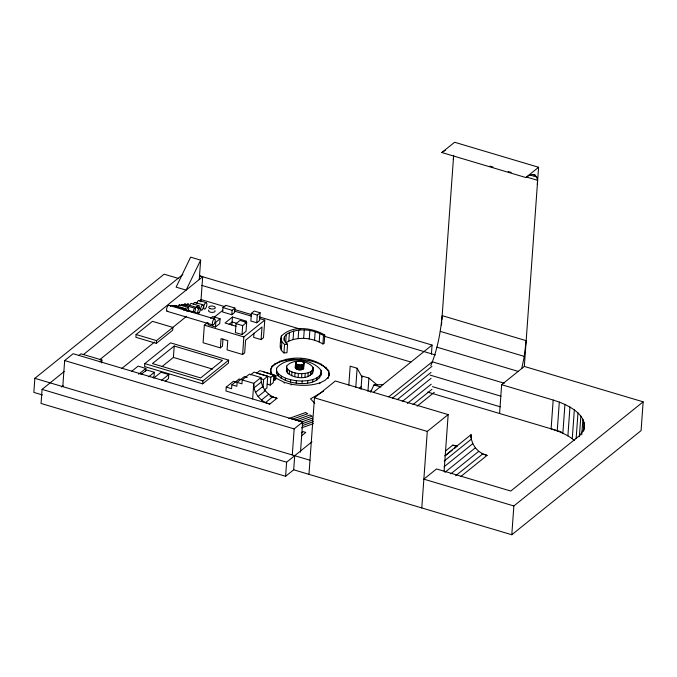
<?xml version="1.0" encoding="UTF-8"?>
<svg xmlns="http://www.w3.org/2000/svg" width="677" height="677" viewBox="0 0 677 677"><rect width="100%" height="100%" fill="white"/><g stroke="black" fill="none" stroke-linecap="round" stroke-linejoin="round"><path stroke-width="1.02" d="M453.362 159.535L453.539 155.278M537.352 184.55L537.538 180.302L536.726 177.044L534.991 175.047L532.96 174.446M178.474 278.45L164.147 274.185L34.857 378.316L33.85 392.398L42.448 394.962M64.146 371.588L42.067 389.377L41.052 403.458L285.609 476.295L293.691 469.787L294.698 455.697M62.8 386.474L64.662 360.553L73.15 353.716L302.644 422.067L300.486 452.143M101.702 362.957L101.914 360.029L80.969 353.792L78.76 355.569M136.085 334.514L135.882 337.29L156.319 343.374L172.686 330.198L172.88 327.423L152.452 321.338L136.085 334.514L156.514 340.607L186.666 316.227M144.802 363.617L144.59 366.545L202.668 383.842L228.445 363.084L228.657 360.156L170.579 342.858L144.802 363.617L202.88 380.914L228.657 360.156M145.614 371.487L145.834 368.432L138.108 366.13L131.676 371.318M156.319 343.374L156.514 340.607M141.002 374.508L146.63 369.972L154.356 372.274L154.06 376.353L152.452 377.648M153.814 378.079L161.05 372.248L168.768 374.55L168.48 378.629L165.264 381.219M162.116 366.519L173.405 357.422L174.217 346.032L222.445 360.392L200.671 377.935L152.443 363.574L174.217 346.032M199.25 279.533L200.646 260.137L190.635 257.158L176.113 287.133L186.124 290.111L200.646 260.137M200.883 301.824L202.677 276.783L199.757 275.911M207.56 322.59L204.344 325.18L203.092 342.731L220.38 347.876L222.462 346.192L222.978 339.008M202.668 383.842L202.88 380.914M208.271 322.904L208.127 324.816L215.464 326.999L219.746 323.547L220.093 318.774L212.756 316.591L210.615 318.317M215.464 326.999L215.811 322.227L220.093 318.774M222.936 307.578L222.623 311.97L231.796 314.703L234.623 312.427L234.936 308.035L225.763 305.302L222.936 307.578L232.109 310.311L234.936 308.035M220.38 347.876L221.04 338.644L227.76 340.641L227.1 349.882L242.603 354.494L244.685 352.819L245.59 340.192L261.999 326.983L261.094 339.6L253.672 337.391L253.977 333.177M226.245 387.109L225.966 391.01L269.793 404.059L277.028 398.237C267.728 396.172 260.603 387.083 260.983 377.538L249.449 374.102L242.214 379.924L241.934 383.825L237.119 382.387L236.84 386.288L231.872 384.807L231.593 388.708L226.245 387.109L233.48 381.286L236.155 382.082M231.796 314.703L232.109 310.311M231.847 325.019L232.473 317.005L246.53 321.194L245.049 322.387M236.036 323.64L235.393 332.568L242.044 334.548L246.039 331.324L246.682 322.396L240.03 320.416L236.036 323.64L242.679 325.62L246.682 322.396M242.044 334.548L242.679 325.62M242.603 354.494L243.855 336.943L264.749 320.119L259.68 318.613M251.412 313.316L250.854 321.016L256.744 322.768L259.57 320.492L260.12 312.791L254.239 311.039L251.412 313.316L257.294 315.067L260.12 312.791M256.744 322.768L257.294 315.067M252.639 398.956L253.757 383.36L260.983 377.538M264.749 320.119L263.488 337.671L261.094 339.6M263.048 387.354L263.607 379.56L267.728 376.243L253.977 372.138L250.541 374.906M267.728 376.243L266.89 387.929L264.14 390.147M270.597 369.701L271.232 374.068L270.597 369.701L271.9 366.333C287.37 353.834 315.287 355.755 328.633 370.59L329.267 374.956L327.964 378.325L329.335 374.11M267.237 384.189L270.25 385.086L270.808 377.292L273.838 374.855L259.782 370.666L256.752 373.103L270.808 377.292M270.538 370.547L271.9 366.333M273.838 374.855L273.28 382.649L270.25 385.086M271.841 367.179L275.057 364.184L275.116 363.337M275.988 375.65L274.752 376.649L274.473 380.542L275.7 379.552L275.988 375.65L263.776 372.02M276.563 368.28L276.504 373.264C282.639 385.458 322.701 389.512 321.126 370.471C312.292 358.268 285.956 355.823 276.563 368.28L276.504 373.264M278.112 375.93L278.281 373.619L276.665 370.962M286.286 334.387L284.45 336.706L284.044 339.236L285.11 341.817L287.564 344.255L286.963 352.725L283.942 352.929C278.255 349.078 280.566 341.733 281.361 336.08C292.329 324.909 312.258 327.634 324.765 335.039L324.156 343.501L322.895 343.958C311.987 337.451 296.746 336.037 285.677 342.858L286.286 334.387C297.347 327.575 312.588 328.98 323.496 335.496L324.765 335.039M280.887 342.664L281.361 336.08M275.057 364.184L279.965 361.772L280.024 360.926M281.302 350.204L281.911 341.733L280.82 338.881M281.133 378.392L281.302 376.09L278.281 373.619M284.179 340.472L284.45 336.706M283.942 352.929L284.552 344.458L281.911 341.733M284.205 383.19L284.264 382.344L276.157 378.215M279.965 361.772L286.236 360.113L286.295 359.267M285.347 380.491L285.516 378.189L281.302 376.09M286.65 366.113L286.447 371.478C291.999 379.729 314.923 381.193 313.045 367.383C307.443 360.079 292.582 358.725 286.65 366.113L286.447 371.478M288.825 340.912L289.434 332.449M287.412 373.052L287.683 369.278L286.718 367.704M289.206 374.508L289.477 370.742L287.683 369.278M293.073 339.482L293.674 331.011M290.484 382.082L290.645 379.772L285.516 378.189M291.711 375.752L291.982 371.978L289.477 370.742M291.169 385.052L291.228 384.206L284.264 382.344M286.236 360.113L293.429 359.318L293.496 358.471M285.609 476.295L286.616 462.205L311.987 441.776M295.282 367.78L295.739 362.44L296.763 361.611L299.708 361.163L301.849 361.51L303.914 362.762L303.651 368.618C301.536 370.632 296.788 370.404 295.282 367.78L295.739 362.44M294.749 376.691L295.02 372.917L291.982 371.978M295.468 368.288L295.637 362.931M295.917 364.895L296.12 361.983M295.934 368.77L296.281 363.921L295.815 363.439M298.125 338.644L298.735 330.181M296.636 369.202L296.983 364.353L296.281 363.921M296.171 383.055L296.34 380.745L290.645 379.772M297.541 369.549L297.888 364.7L296.983 364.353M292.303 454.826L294.156 428.905L302.644 422.067M298.125 377.267L298.396 373.492L295.02 372.917M298.574 369.777L298.921 364.928L297.888 364.7M299.674 369.887L300.021 365.038L302.974 364.59L304.1 363.27M329.267 374.956L328.573 371.436C322.607 362.584 310.929 360.638 301.07 359.428L301.138 358.582M300.766 369.87L301.113 365.021M303.643 338.475L304.252 330.004M301.773 369.718L302.12 364.861M301.603 377.427L301.874 373.662C305.835 373.374 311.166 373.061 313.112 368.973M302.627 369.439L302.974 364.59M302.044 383.343L302.204 381.033C308.907 380.567 317.911 380.034 321.228 373.145M303.262 369.067L303.609 364.218M303.635 366.646L303.914 362.762M304.938 377.182L305.209 373.408M309.245 338.974L309.854 330.511M308.636 360.452L308.695 359.605M307.917 376.53L308.187 372.756M307.68 382.928L307.849 380.618M310.328 375.532L310.599 371.758M312.004 374.237L312.275 370.463M314.56 340.116L315.16 331.645M313.045 367.383L312.842 372.748M312.715 381.836L312.876 379.535M315.6 362.322L315.66 361.467M308.974 474.34L314.458 397.822L335.343 380.999L448.166 414.595L444.104 471.2M319.214 341.817L319.815 333.346M316.794 380.152L316.954 377.842M319.637 377.969L319.806 375.667M319.84 383.732L319.899 382.886L324.816 380.474L328.032 377.478M321.126 370.471L321.059 375.456M321.499 364.895L321.558 364.048M322.895 343.958L323.496 335.496M325.925 368L325.984 367.154M328.573 371.436L328.633 370.59M348.833 385.078L350.187 366.181L357.143 368.246L362.043 377.106M355.789 387.142L357.143 368.246M360.993 389.334L361.958 375.989L368.906 378.062L376.979 384.756M367.95 391.408L368.906 378.062M431.418 354.122L432.061 345.067L199.639 275.844M421.788 507.945L427.28 431.418L448.166 414.595M441.497 324.994L441.726 321.88M441.869 319.806L453.649 155.465M470.82 437.774L471.048 434.659L444.73 455.849M499.584 413.486L501.64 384.697L524.32 366.435L538.596 167.27L454.597 142.255L441.836 152.528L525.834 177.543L529.321 175.309L532.452 174.454L534.991 175.047M293.691 469.787L511.795 534.745L513.86 505.956L643.15 401.833L524.32 366.435M501.64 384.697L553.177 400.048L551.112 428.837C559.414 431.461 567.766 434.786 574.46 440.515M557.239 430.885L559.304 402.096L553.177 400.048M562.858 433.238L564.923 404.448L559.304 402.096M567.893 435.853L569.958 407.063L564.923 404.448M572.268 438.696L574.333 409.907L569.958 407.063M576.135 438.637L577.98 412.928L574.333 409.907M579.368 436.657L580.841 416.093L577.98 412.928M581.771 434.769L582.88 419.342L580.841 416.093M583.472 430.868L584.056 422.643L582.88 419.342M583.642 431.207L584.361 425.926L584.056 422.643M584.141 429.006L584.361 425.926M643.15 401.833L641.085 430.623L511.795 534.745M430.817 365.648C437.401 349.789 440.532 332.686 442.174 315.651L526.164 340.666L524.286 356.407L521.747 368.508M280.219 347.343L280.574 345.482M303.651 368.618L303.567 367.611M583.794 429.15L580.054 435.243L510.771 491.045L436.53 468.941L423.853 479.147L513.86 505.956M370.531 392.144L373.941 384.934L383.368 384.595M83.229 354.731L182.841 274.507M61.489 387.007L63.13 385.678M99.773 359.656L202.677 276.783M99.697 361.806L101.914 360.029M121.632 368.601L154.559 342.08M138.59 374.263L145.834 368.432M213.991 317.411L222.826 310.294M148.72 376.81L154.356 372.274M232.473 317.005L225.035 322.997L236.087 326.28M229.139 324.325L232.118 321.93L236.138 323.132M161.532 380.381L168.768 374.55M231.872 384.807L239.108 378.985L241.097 379.577M237.119 382.387L244.355 376.564L247.24 377.427M269.793 404.059C261.94 402.307 255.762 395.639 254.044 387.862L261.28 382.031M255.517 392.364L262.752 386.542M525.834 177.543L538.596 167.27M258.055 396.527L265.291 390.705M261.466 400.039L268.701 394.217M265.486 402.612L272.713 396.79M301.316 432.882L302.932 431.579L305.759 432.425L301.714 435.675M359.326 388.251L361.628 386.398M370.107 391.602L371.639 390.367M373.755 392.034L432.061 345.067M388.835 396.747L432.561 361.526M392.448 398.169L431.977 366.333M397.247 399.642L431.012 372.443M402.273 401.495L431.097 378.282M407.351 403.441L431.232 384.206M413.021 404.558L431.96 389.309M417.142 406.149L434.329 392.305M445.373 451.094L452.778 445.136L457.11 446.261M445.593 455.536L452.177 450.239M454.639 448.25L456.29 446.93M444.205 461.003L471.336 439.153L471.048 434.659M444.027 466.834L472.808 443.655L471.336 439.153M444.924 472.326L475.347 447.827L472.808 443.655M450.797 473.849L478.757 451.331L482.769 453.912L487.085 455.359L460.766 476.549M455.638 475.762L482.769 453.912M441.836 152.528L445.331 150.294M323.53 391.221L310.515 398.871L314.737 403.28M288.817 418.53L305.632 412.521L307.781 413.723L291.948 419.376M295.206 420.273L310.041 414.976L312.19 416.177L298.345 421.119M301.773 421.932L312.647 418.047M301.942 423.844L312.825 419.96M302.399 425.605L313.282 421.72M301.587 427.864L313.459 423.624M319.899 382.886C310.667 385.915 300.723 385.89 291.228 384.206M284.552 344.458L287.564 344.255M293.429 359.318L301.07 359.428M298.396 373.492L301.874 373.662M296.34 380.745L302.204 381.033M298.921 364.928L300.021 365.038M529.642 174.937L536.726 177.044M489.97 166.136L493.008 167.033M508.19 171.56L511.228 172.457M526.401 176.985L537.538 180.302M440.295 331.392L524.286 356.407M436.97 347.199L517.93 371.309M201.661 285.355L435.446 354.985M504.314 383.25L432.501 361.856M200.654 299.446L224.908 306.673M235.012 309.677L251.184 314.492M259.266 316.904L300.698 329.242M324.952 336.469L410.846 362.051M198.962 300.495L206.265 302.67A3.377 1.32 -73.4 0 1 205.893 307.866A3.377 1.32 -73.4 0 1 203.709 307.172A3.377 1.32 -73.4 0 1 206.265 302.67M234.352 311.073L251.573 316.201M194.874 302.424L202.855 304.802M191.371 303.431L198.818 305.649M430.149 375.109L500.988 396.206M184.923 303.965L199.63 308.348M182.198 304.464L195.001 308.28M179.456 304.836L188.299 307.476M174.344 305.412L183.196 308.043M171.628 305.42L184.923 309.381M188.485 310.438L198.293 313.358M187.901 310.684L193.808 312.444M168.895 305.335L214.677 318.969A3.114 1.219 -73.4 0 1 214.33 323.767A3.114 1.219 -73.4 0 1 212.324 323.124A3.114 1.219 -73.4 0 1 214.677 318.969M432.468 386.626L500.278 406.826M167.092 311.302L212.874 324.943M204.344 325.18L243.855 336.943M427.695 392.085L561.216 431.85M373.941 384.934L380.889 387.007M272.873 376.09L274.752 376.649M260.662 378.68L263.607 379.56M314.458 397.822L427.28 431.418M173.405 357.422L212.586 369.092M242.214 379.924L253.757 383.36L254.044 387.862M452.778 445.136L456.814 446.338M482.041 453.852L487.085 455.359M269.962 396.13L277.028 398.237M64.662 360.553L294.156 428.905M34.857 378.316L309.981 460.25M42.067 389.377L286.616 462.205M475.347 447.827L478.757 451.331M271.291 373.222L272.357 374.601M167.794 311.09A3.114 1.219 -73.4 0 1 166.72 308.34A3.114 1.219 -73.4 0 1 169.157 305.53M183.789 310.286A2.429 0.948 -73.4 0 1 185.354 310.261M170.494 306.334A2.429 0.948 -73.4 0 1 171.831 305.572M182.223 308.83A2.082 0.812 -73.4 0 1 183.56 309.254M173.38 306.19A2.082 0.812 -73.4 0 1 174.531 305.547M184.322 309.634A1.735 0.677 -73.4 0 1 185.549 308.23A1.735 0.677 -73.4 0 1 185.464 310.472M175.817 306.199A1.735 0.677 -73.4 0 1 176.934 306.182M186.734 311.217A2.166 0.846 -73.4 0 1 187.377 308.145A2.166 0.846 -73.4 0 1 188.671 308.12A2.166 0.846 -73.4 0 1 187.808 311.192M178.22 306.122A2.166 0.846 -73.4 0 1 179.642 304.972M179.777 305.242A2.166 0.846 -73.4 0 1 179.845 305.632M180.962 305.826A2.166 0.846 -73.4 0 1 182.536 304.836M183.704 305.124A2.598 1.015 -73.4 0 1 185.346 304.362M195.924 307.79A2.429 0.948 -73.4 0 1 197.312 306.351A2.429 0.948 -73.4 0 1 197.667 308.348M186.793 305.073A2.429 0.948 -73.4 0 1 188.612 304.515M197.379 307.146A2.513 0.982 -73.4 0 1 198.936 305.708A2.513 0.982 -73.4 0 1 199.03 308.357M189.932 304.929A2.513 0.982 -73.4 0 1 191.591 303.592M193.241 304.32A2.86 1.117 -73.4 0 1 195.331 302.864M196.736 303.33A3.377 1.32 -73.4 0 1 199.461 301.13M214.931 310.641A3.292 1.498 4.1 0 1 211.486 312.376A3.292 1.498 4.1 0 1 208.888 310.041M194.57 311.962A2.166 0.846 -73.4 0 0 195.196 308.399A2.166 0.846 -73.4 0 0 193.453 310.718A2.166 0.846 -73.4 0 0 194.57 311.962M199.207 312.706A2.598 1.015 -73.4 0 0 199.876 308.467A2.598 1.015 -73.4 0 0 197.802 311.395A2.598 1.015 -73.4 0 0 199.207 312.706M202.372 309.609A2.86 1.117 -73.4 0 0 203.125 304.929A2.86 1.117 -73.4 0 0 200.832 308.128A2.86 1.117 -73.4 0 0 202.372 309.609M209.802 308.492A3.292 1.498 4.1 0 0 215.235 308.035A3.292 1.498 4.1 0 0 211.072 306.029A3.292 1.498 4.1 0 0 209.802 308.492"/></g></svg>
